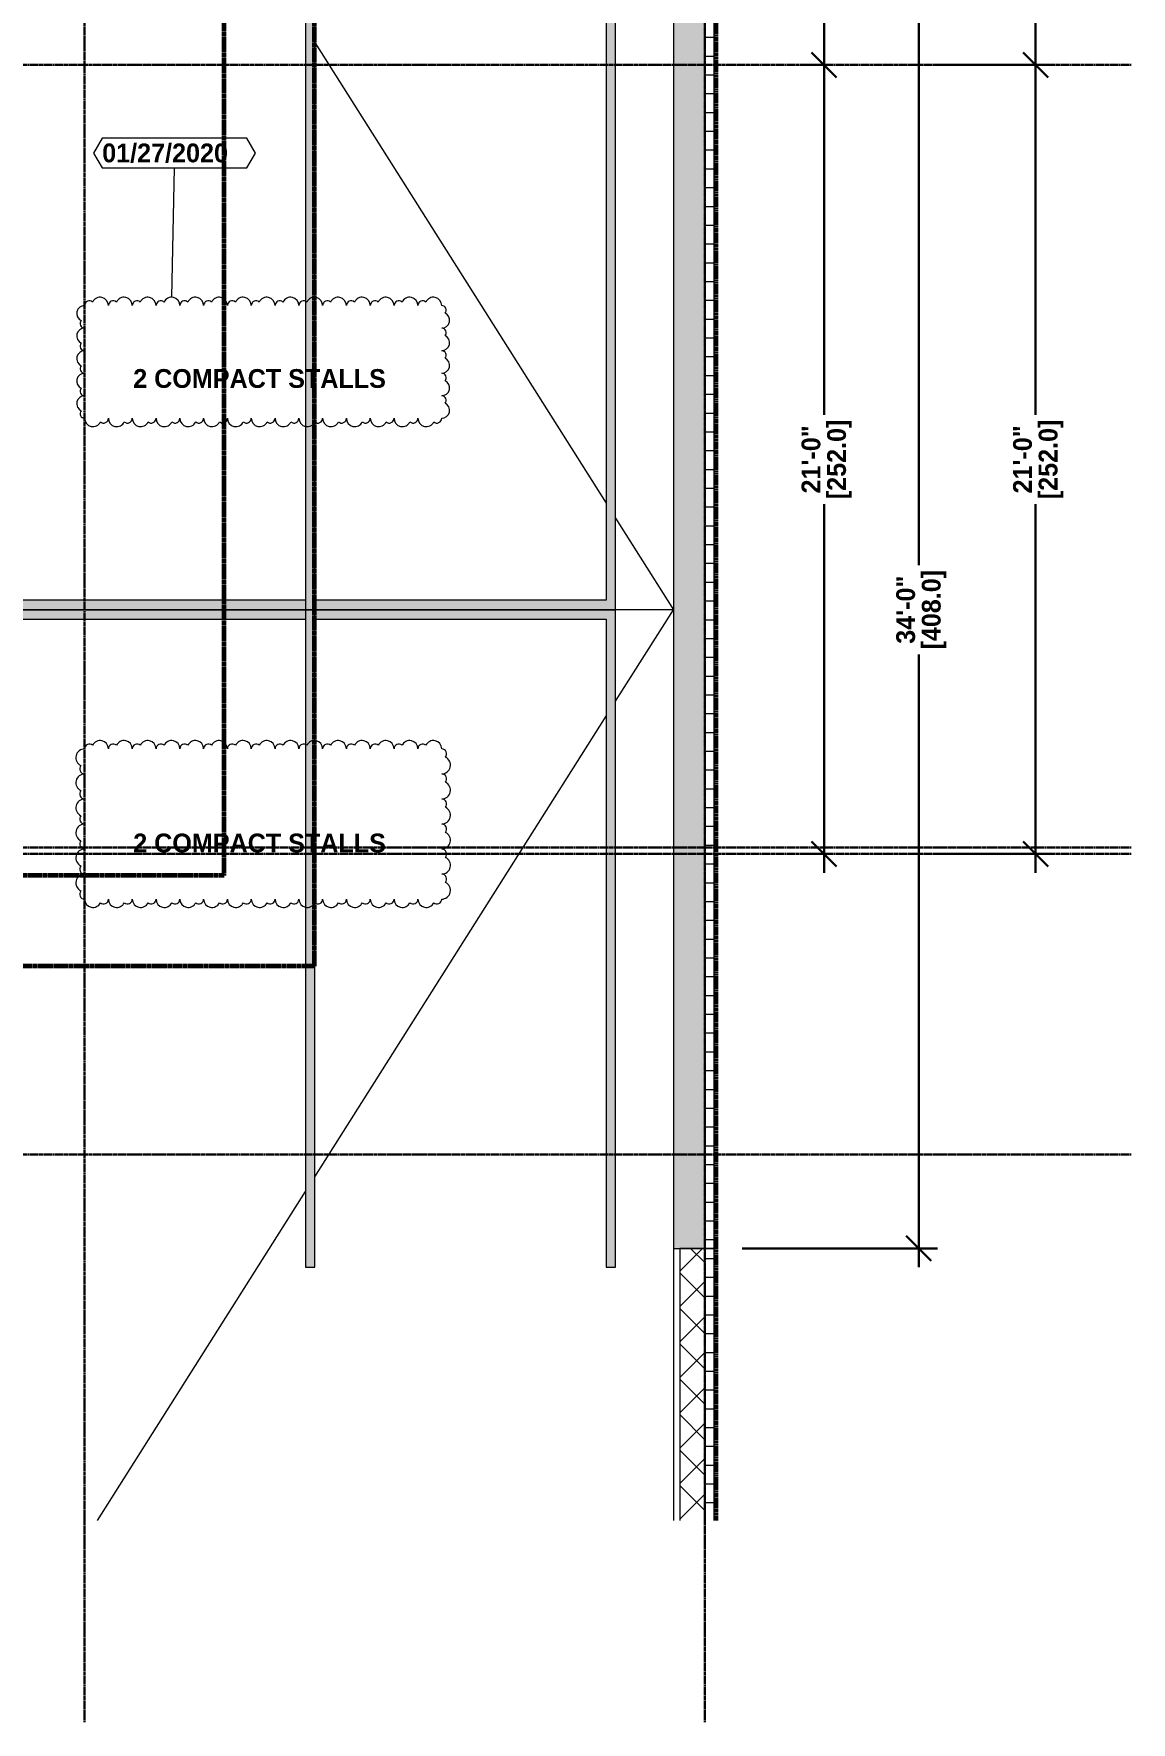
# Model space of a CAD drawing. Header units: inches. Extents: x -4124 to -1807, y 11006 to 12379.
# Drawn here: x -2158 to -1807, y 11006 to 11545 of the extents above; entities that cross this region are included whole.
import ezdxf

# ---------------------------------------------------------------- set-up
doc = ezdxf.new("R2010")
doc.units = ezdxf.units.IN
doc.header["$MEASUREMENT"] = 0
for name, pattern in [('Dash 1_16_', [0.125, 0.0625, -0.0625]), ('Double Dash 3_8_', [1, 0.375, -0.125, 0.125, -0.125, 0.125, -0.125]), ('Grid Line 1_2_', [0.875, 0.5, -0.125, 0.125, -0.125]), ('Grid Line 1_2__2_', [0.875, 0.5, -0.125, 0.125, -0.125])]:
    doc.linetypes.add(name, pattern=pattern)
for name, color, linetype, lineweight in [('0-1', 7, 'Continuous', 5), ('0-3', 130, 'Double Dash 3_8_', 60), ('A-ANNO-DIMS-1', 211, 'Continuous', 30), ('A-FLOR-1', 9, 'Continuous', 18), ('A-FLOR-2', 7, 'Continuous', 9), ('A-GENM', 5, 'Continuous', 9), ('A-WALL-PATT-1', 53, 'Continuous', 9), ('A-WALL-PATT-2', 8, 'Continuous', 9), ('A-WALL-PATT-4', 252, 'Continuous', 9), ('C-PROP-LINE-1', 130, 'Double Dash 3_8_', 60), ('C-PROP-LINE-2', 130, 'Dash 1_16_', 60), ('G-ANNO-REVC', 71, 'Continuous', 20), ('G-ANNO-REVC-IDEN', 71, 'Continuous', 20), ('G-ANNO-REVC-IDEN-1', 71, 'Continuous', 9), ('G-ANNO-TEXT-1', 147, 'Continuous', 20), ('S-FNDN-3', 7, 'Continuous', 9), ('S-GRID-1', 1, 'Grid Line 1_2_', 9), ('S-GRID-2', 1, 'Grid Line 1_2__2_', 30)]:
    doc.layers.add(name, color=color, linetype=linetype, lineweight=lineweight)
doc.styles.add('Century Gothic_B', font='GOTHICB.TTF', dxfattribs={"height": 6})
doc.dimstyles.new('OD__1_16__Tol__', dxfattribs={"dimscale": 12, "dimtxt": 6.26501, "dimasz": 0.666667, "dimexe": 0.5, "dimexo": 0.333333, "dimgap": 0.083333, "dimtad": 1, "dimdec": 4, "dimrnd": 0.0625, "dimzin": 3, "dimdsep": 46, "dimlunit": 4, "dimtxsty": 'Century Gothic_B', "dimblk1": 'OBLIQUE', "dimblk2": 'OBLIQUE', "dimsah": 1, "dimcen": 0.09, "dimdle": 0.5, "dimazin": 0, "dimtfac": 1, "dimtdec": 4, "dimtix": 1, "dimtmove": 0, "dimatfit": 3, "dimfxl": 1, "dimtvp": 1, "dimtfill": 1, "dimfrac": 2, "dimtolj": 1, "dimtzin": 0, "dimlwd": 30, "dimlwe": 30, "dimarcsym": 2})
pattern_1 = [(0, (0, 0), (0, 6), []), (90, (0, 0), (-6, 4e-16), [])]

# ---------------------------------------------------------------- blocks, each defined once
blk = doc.blocks.new('Family - ___-2657144-ENLARGED FLOOR PLAN - BASEMENT - EAST')
at = {"layer": 'C-PROP-LINE-1'}
blk.add_line((-1939.77, 12268.69), (-1939.77, 11070.36), dxfattribs=at)
blk = doc.blocks.new('Family - ___-2835860-ENLARGED FLOOR PLAN - BASEMENT - EAST')
at = {"layer": 'C-PROP-LINE-2'}
for q in [(-2067.92, 12118.09), (-3401.42, 11247.39)]:
    blk.add_line((-2067.92, 11247.39), q, dxfattribs=at)
blk = doc.blocks.new('Family - ___-2835903-ENLARGED FLOOR PLAN - BASEMENT - EAST')
at = {"layer": 'C-PROP-LINE-2'}
for q in [(-2096.82, 12089.69), (-3400.92, 11276.29)]:
    blk.add_line((-2096.82, 11276.29), q, dxfattribs=at)
blk = doc.blocks.new('Family - ___-2835932-ENLARGED FLOOR PLAN - BASEMENT - EAST')
at = {"layer": 'C-PROP-LINE-2'}
for q in [(-2067.92, 12118.59), (-3401.42, 11247.39)]:
    blk.add_line((-2067.92, 11247.39), q, dxfattribs=at)
blk = doc.blocks.new('CTR - 1st Phase - Shell_rvt-1-ENLARGED FLOOR PLAN - BASEMENT - EAST')
at = {"layer": 'A-WALL-PATT-1'}
h = blk.add_hatch(dxfattribs=at)
h.set_pattern_fill('FP_1', color=256, style=0, pattern_type=2)
h.set_pattern_definition(pattern_1)
h.paths.add_polyline_path([(-1940.32, 11157.19), (-1940.32, 11565.19), (-1943.32, 11565.19), (-1943.32, 11157.19)], flags=0)
h = blk.add_hatch(dxfattribs=at)
h.set_pattern_fill('FP_1', color=256, style=0, pattern_type=2)
h.set_pattern_definition(pattern_1)
h.paths.add_polyline_path([(-1940.32, 11070.36), (-1940.32, 11157.19), (-1943.32, 11157.19), (-1943.32, 11070.36)], flags=0)
at = {"layer": 'A-FLOR-1'}
for p, q in [((-2067.82, 11542.31), (-1974.82, 11395.2)), ((-1971.82, 11390.45), (-1953.32, 11361.19)), ((-1971.82, 11331.93), (-1953.32, 11361.19)), ((-1953.32, 11361.19), (-1971.82, 11361.19)), ((-2067.82, 11180.07), (-1974.82, 11327.18)), ((-2137.18, 11070.36), (-2070.82, 11175.33))]:
    blk.add_line(p, q, dxfattribs=at)
at = {"layer": 'A-FLOR-2'}
blk.add_line((-1953.32, 11157.19), (-1953.32, 11070.36), dxfattribs=at)
at = {"layer": 'S-FNDN-3'}
for p, q in [((-1943.32, 11565.19), (-1943.32, 11157.19)), ((-1940.32, 11157.19), (-1940.32, 11565.19)), ((-1943.32, 11157.19), (-1940.32, 11157.19)), ((-1940.32, 11157.19), (-1943.32, 11157.19)), ((-1943.32, 11157.19), (-1943.32, 11070.36)), ((-1940.32, 11070.36), (-1940.32, 11157.19))]:
    blk.add_line(p, q, dxfattribs=at)
at = {"layer": 'S-GRID-1'}
for p, q in [((-1807.14, 11535.19), (-4091.58, 11535.19)), ((-1807.14, 11283.19), (-4091.58, 11283.19))]:
    blk.add_line(p, q, dxfattribs=at)
at = {"layer": '0-3'}
for name in ['Family - ___-2657144-ENLARGED FLOOR PLAN - BASEMENT - EAST', 'Family - ___-2835932-ENLARGED FLOOR PLAN - BASEMENT - EAST', 'Family - ___-2835860-ENLARGED FLOOR PLAN - BASEMENT - EAST', 'Family - ___-2835903-ENLARGED FLOOR PLAN - BASEMENT - EAST']:
    blk.add_blockref(name, (0, 0), dxfattribs=at)
blk = doc.blocks.new('CTR - 1st Phase - Structure_rvt-1-ENLARGED FLOOR PLAN - BASEMENT - EAST')
at = {"layer": 'A-WALL-PATT-2'}
h = blk.add_hatch(dxfattribs=at)
h.set_pattern_fill('FP_2', color=256, style=0, pattern_type=2)
h.set_pattern_definition([(50, (0, 0), (18.362056, -1.606828), [1.92, -21.12]), (355, (0, 0), (-3.552257, 19.255874), [1.536, -16.896]), (100.451, (1.53, -0.134), (14.81021, 17.649286), [1.632, -17.949]), (46.184, (0, 5.12), (27.32125, -4.237615), [2.88, -31.68]), (96.636, (2.277, 4.767), (23.927535, 24.937167), [2.448, -26.924]), (351.184, (0, 5.12), (23.927645, 24.937426), [2.304, -25.344]), (21, (2.56, 3.84), (15.28081, -10.307465), [1.92, -21.12]), (326, (2.56, 3.84), (6.22856, 18.563735), [1.536, -16.896]), (71.451, (3.833, 2.981), (21.509846, 8.25628), [1.632, -17.949]), (37.5, (0, 0), (0.3110953, 8.5225365), [0.845, -15.846, 0.845, -16.307, -16.96]), (37.5, (0, 0), (0.3110953, 8.5225365), [-33.843, 0.845, -16.115]), (7.5, (0, 0), (6.7346365, 10.0974314), [0.845, -8.934, 0.845, -15.462, -6.464]), (7.5, (0, 0), (6.7346365, 10.0974314), [-26.086, 0.845, -5.619]), (327.5, (-5.709, 0), (13.6661073, -0.5771864), [0.845, -5.555, 0.845, -19.123, -26.496]), (327.5, (-5.709, 0), (13.6661073, -0.5771864), [-26.368, 0.845, -25.651]), (317.5, (-8.269, 0), (14.929853, 2.562859), [0.845, -7.475, 0.845, -12.416, -18.816]), (317.5, (-8.269, 0), (14.929853, 2.562859), [-21.581, 0.845, -17.971])])
h.paths.add_polyline_path([(-1953.32, 11157.19), (-1943.32, 11157.19), (-1943.32, 11559.19), (-1953.32, 11559.19), (-1953.32, 11361.19)], flags=0)
h.paths.add_polyline_path([(-1951.32, 11847.19), (-1943.32, 11847.19), (-1943.32, 12087.19), (-1953.32, 12087.19), (-1953.32, 11847.19)], flags=0)
at = {"layer": 'A-WALL-PATT-4'}
h = blk.add_hatch(dxfattribs=at)
h.set_pattern_fill('FP_7', color=256, style=0, pattern_type=2)
h.set_pattern_definition([(45, (0, 0), (-5.656854, 5.656854), []), (135, (0, 0), (-5.656854, -5.656854), [])])
h.paths.add_polyline_path([(-1943.32, 11070.36), (-1943.32, 11157.19), (-1951.32, 11157.19), (-1951.32, 11070.36)], flags=0)
at = {"layer": 'S-FNDN-3'}
for p, q in [((-1953.32, 11559.19), (-1953.32, 11157.19)), ((-1943.32, 11157.19), (-1943.32, 11559.19)), ((-1953.32, 11157.19), (-1943.32, 11157.19)), ((-1943.32, 11157.19), (-1951.32, 11157.19)), ((-1951.32, 11157.19), (-1951.32, 11070.36)), ((-1943.32, 11070.36), (-1943.32, 11157.19))]:
    blk.add_line(p, q, dxfattribs=at)
at = {"layer": 'S-GRID-2'}
for p, q in [((-2141.32, 11005.88), (-2141.32, 12247.5)), ((-1943.32, 11005.88), (-1943.32, 12247.5)), ((-1807.14, 11535.19), (-4076.95, 11535.19)), ((-1807.14, 11285.19), (-4076.95, 11285.19)), ((-1807.14, 11283.19), (-4076.95, 11283.19)), ((-1807.14, 11187.19), (-4076.95, 11187.19))]:
    blk.add_line(p, q, dxfattribs=at)
blk = doc.blocks.new('Parking_Stall_Multiple - COMPACT-2286911-ENLARGED FLOOR PLAN - BASEMENT - EAST')
at = {"layer": 'A-GENM'}
h = blk.add_hatch(color=256, dxfattribs=at)
h.paths.add_polyline_path([(210, -99), (106.5, -97.5), (3, -99), (204, -99)], flags=0)
h.paths.add_polyline_path([(0, -96), (0.09, -98.91), (0, -99), (3, -99), (1.5, -97.5)], flags=0)
h.paths.add_polyline_path([(210, 0), (0, 0), (0, -96), (3, -96), (3, -3), (210, -3)], flags=0)
h = blk.add_hatch(color=256, dxfattribs=at)
h.paths.add_polyline_path([(3, -99), (106.5, -97.5), (210, -99), (210, -96), (0, -96)], flags=0)
h.paths.add_polyline_path([(0, -99), (0.09, -98.91), (0, -96)], flags=0)
h.paths.add_polyline_path([(210, -195), (210, -192), (3, -192), (3, -99), (0, -99), (0, -195), (166, -195), (166, -193.5), (182, -193.5), (182, -195)], flags=0)
for p, q in [((210, 0), (0, 0)), ((0, 0), (0, -99)), ((210, -3), (210, 0)), ((3, -96), (3, -3)), ((3, -3), (210, -3)), ((210, -96), (0, -96)), ((0, -96), (0, -195)), ((210, -96), (3, -96)), ((210, -99), (210, -96)), ((210, -99), (210, -96)), ((0, -99), (210, -99)), ((3, -192), (3, -99)), ((3, -99), (210, -99)), ((210, -192), (3, -192)), ((210, -195), (210, -192)), ((0, -195), (166, -195)), ((182, -195), (210, -195))]:
    blk.add_line(p, q, dxfattribs=at)
blk = doc.blocks.new('Parking_Stall_Multiple - COMPACT-2287195-ENLARGED FLOOR PLAN - BASEMENT - EAST')
at = {"layer": 'A-GENM'}
h = blk.add_hatch(color=256, dxfattribs=at)
h.paths.add_polyline_path([(0, 96), (210, 96), (210, 99), (106.5, 97.5), (3, 99)], flags=0)
h.paths.add_polyline_path([(0, 99), (0, 96), (0.09, 98.91)], flags=0)
h.paths.add_polyline_path([(0, 195), (0, 99), (3, 99), (3, 192), (210, 192), (210, 195), (182, 195), (182, 193.5), (166, 193.5), (166, 195), (11.94, 195)], flags=0)
h = blk.add_hatch(color=256, dxfattribs=at)
h.paths.add_polyline_path([(0, 96), (0, 0), (210, 0), (210, 3), (3, 3), (3, 96)], flags=0)
h.paths.add_polyline_path([(3, 99), (106.5, 97.5), (210, 99), (11.94, 99)], flags=0)
h.paths.add_polyline_path([(0, 96), (3, 99), (0, 99), (0.09, 98.91)], flags=0)
for p, q in [((166, 195), (0, 195)), ((0, 195), (0, 96)), ((210, 195), (182, 195)), ((210, 192), (210, 195)), ((3, 99), (3, 192)), ((3, 192), (210, 192)), ((210, 99), (0, 99)), ((0, 99), (0, 0)), ((210, 99), (3, 99)), ((210, 96), (210, 99)), ((210, 96), (210, 99)), ((0, 96), (210, 96)), ((3, 3), (3, 96)), ((3, 96), (210, 96)), ((210, 3), (3, 3)), ((210, 0), (210, 3)), ((0, 0), (210, 0))]:
    blk.add_line(p, q, dxfattribs=at)
blk = doc.blocks.new('_Oblique')
at = {"color": 0, "linetype": 'ByBlock', "lineweight": -2}
blk.add_line((-0.5, -0.5), (0.5, 0.5), dxfattribs=at)
blk = doc.blocks.new('DIMBLOCK1-ENLARGED FLOOR PLAN - BASEMENT - EAST')
at = {"layer": 'A-ANNO-DIMS-1', "color": 0, "lineweight": 30, "transparency": 16777216}
for p, q in [((-1837.67, 11277.19), (-1837.67, 11541.19)), ((-1867.14, 11535.19), (-1831.67, 11535.19)), ((-1867.14, 11283.19), (-1831.67, 11283.19))]:
    blk.add_line(p, q, dxfattribs=at)
at = {"layer": 'Defpoints', "color": 0, "transparency": 16777216}
for p in [(-1871.14, 11535.19), (-1837.67, 11535.19), (-1871.14, 11283.19)]:
    blk.add_point(p, dxfattribs=at)
at = {"layer": 'A-ANNO-DIMS-1', "color": 0, "lineweight": 30, "transparency": 16777216, "xscale": 7.999999999999998, "yscale": 7.999999999999998, "zscale": 7.999999999999998}
for p, rotation in [((-1837.67, 11535.19), 90), ((-1837.67, 11283.19), 270)]:
    blk.add_blockref('_Oblique', p, dxfattribs=dict(at, rotation=rotation))
at = {"layer": 'A-ANNO-DIMS-1', "color": 0, "transparency": 16777216, "insert": (-1841.82, 11409.19), "char_height": 6, "attachment_point": 5, "rotation": 90, "style": 'Century Gothic_B', "bg_fill": 3, "box_fill_scale": 1.25, "bg_fill_color": 256, "bg_fill_true_color": 13158600, "bg_fill_transparency": 0}
blk.add_mtext('\\A1;21\'-0"', dxfattribs=at)
at = {"layer": 'A-ANNO-DIMS-1', "color": 0, "transparency": 16777216, "insert": (-1832.78, 11409.19), "char_height": 6, "attachment_point": 5, "rotation": 90, "style": 'Century Gothic_B', "bg_fill": 3, "box_fill_scale": 1.25, "bg_fill_color": 256, "bg_fill_true_color": 13158600, "bg_fill_transparency": 0}
blk.add_mtext('\\A1;[252.0]', dxfattribs=at)
blk = doc.blocks.new('DIMBLOCK2-ENLARGED FLOOR PLAN - BASEMENT - EAST')
at = {"layer": 'A-ANNO-DIMS-1', "color": 0, "lineweight": 30, "transparency": 16777216}
for p, q in [((-1837.67, 11529.19), (-1837.67, 11853.19)), ((-1867.14, 11847.19), (-1831.67, 11847.19)), ((-1867.14, 11535.19), (-1831.67, 11535.19))]:
    blk.add_line(p, q, dxfattribs=at)
at = {"layer": 'Defpoints', "color": 0, "transparency": 16777216}
for p in [(-1871.14, 11847.19), (-1837.67, 11847.19), (-1871.14, 11535.19)]:
    blk.add_point(p, dxfattribs=at)
at = {"layer": 'A-ANNO-DIMS-1', "color": 0, "lineweight": 30, "transparency": 16777216, "xscale": 7.999999999999998, "yscale": 7.999999999999998, "zscale": 7.999999999999998}
for p, rotation in [((-1837.67, 11847.19), 90), ((-1837.67, 11535.19), 270)]:
    blk.add_blockref('_Oblique', p, dxfattribs=dict(at, rotation=rotation))
at = {"layer": 'A-ANNO-DIMS-1', "color": 0, "transparency": 16777216, "insert": (-1841.82, 11691.19), "char_height": 6, "attachment_point": 5, "rotation": 90, "style": 'Century Gothic_B', "bg_fill": 3, "box_fill_scale": 1.25, "bg_fill_color": 256, "bg_fill_true_color": 13158600, "bg_fill_transparency": 0}
blk.add_mtext('\\A1;26\'-0"', dxfattribs=at)
at = {"layer": 'A-ANNO-DIMS-1', "color": 0, "transparency": 16777216, "insert": (-1832.78, 11691.19), "char_height": 6, "attachment_point": 5, "rotation": 90, "style": 'Century Gothic_B', "bg_fill": 3, "box_fill_scale": 1.25, "bg_fill_color": 256, "bg_fill_true_color": 13158600, "bg_fill_transparency": 0}
blk.add_mtext('\\A1;[312.0]', dxfattribs=at)
blk = doc.blocks.new('DIMBLOCK13-ENLARGED FLOOR PLAN - BASEMENT - EAST')
at = {"layer": 'A-ANNO-DIMS-1', "color": 0, "lineweight": 30, "transparency": 16777216}
for p, q in [((-1874.98, 11151.19), (-1874.98, 11571.19)), ((-1931.38, 11565.19), (-1868.98, 11565.19)), ((-1931.38, 11157.19), (-1868.98, 11157.19))]:
    blk.add_line(p, q, dxfattribs=at)
at = {"layer": 'Defpoints', "color": 0, "transparency": 16777216}
for p in [(-1935.38, 11565.19), (-1874.98, 11565.19), (-1935.38, 11157.19)]:
    blk.add_point(p, dxfattribs=at)
at = {"layer": 'A-ANNO-DIMS-1', "color": 0, "lineweight": 30, "transparency": 16777216, "xscale": 7.999999999999998, "yscale": 7.999999999999998, "zscale": 7.999999999999998}
for p, rotation in [((-1874.98, 11565.19), 90), ((-1874.98, 11157.19), 270)]:
    blk.add_blockref('_Oblique', p, dxfattribs=dict(at, rotation=rotation))
at = {"layer": 'A-ANNO-DIMS-1', "color": 0, "transparency": 16777216, "insert": (-1879.13, 11361.19), "char_height": 6, "attachment_point": 5, "rotation": 90, "style": 'Century Gothic_B', "bg_fill": 3, "box_fill_scale": 1.25, "bg_fill_color": 256, "bg_fill_true_color": 13158600, "bg_fill_transparency": 0}
blk.add_mtext('\\A1;34\'-0"', dxfattribs=at)
at = {"layer": 'A-ANNO-DIMS-1', "color": 0, "transparency": 16777216, "insert": (-1870.1, 11361.19), "char_height": 6, "attachment_point": 5, "rotation": 90, "style": 'Century Gothic_B', "bg_fill": 3, "box_fill_scale": 1.25, "bg_fill_color": 256, "bg_fill_true_color": 13158600, "bg_fill_transparency": 0}
blk.add_mtext('\\A1;[408.0]', dxfattribs=at)
blk = doc.blocks.new('DIMBLOCK45-ENLARGED FLOOR PLAN - BASEMENT - EAST')
at = {"layer": 'A-ANNO-DIMS-1', "color": 0, "lineweight": 30, "transparency": 16777216}
for p, q in [((-1905.21, 11853.19), (-1905.21, 11529.19)), ((-1903.56, 11847.19), (-1911.21, 11847.19)), ((-1903.56, 11535.19), (-1911.21, 11535.19))]:
    blk.add_line(p, q, dxfattribs=at)
at = {"layer": 'Defpoints', "color": 0, "transparency": 16777216}
for p in [(-1899.56, 11847.19), (-1905.21, 11535.19), (-1899.56, 11535.19)]:
    blk.add_point(p, dxfattribs=at)
at = {"layer": 'A-ANNO-DIMS-1', "color": 0, "lineweight": 30, "transparency": 16777216, "xscale": 7.999999999999998, "yscale": 7.999999999999998, "zscale": 7.999999999999998}
for p, rotation in [((-1905.21, 11847.19), 90), ((-1905.21, 11535.19), 270)]:
    blk.add_blockref('_Oblique', p, dxfattribs=dict(at, rotation=rotation))
at = {"layer": 'A-ANNO-DIMS-1', "color": 0, "transparency": 16777216, "insert": (-1909.37, 11691.19), "char_height": 6, "attachment_point": 5, "rotation": 90, "style": 'Century Gothic_B', "bg_fill": 3, "box_fill_scale": 1.25, "bg_fill_color": 256, "bg_fill_true_color": 13158600, "bg_fill_transparency": 0}
blk.add_mtext('\\A1;26\'-0"', dxfattribs=at)
at = {"layer": 'A-ANNO-DIMS-1', "color": 0, "transparency": 16777216, "insert": (-1900.33, 11691.19), "char_height": 6, "attachment_point": 5, "rotation": 90, "style": 'Century Gothic_B', "bg_fill": 3, "box_fill_scale": 1.25, "bg_fill_color": 256, "bg_fill_true_color": 13158600, "bg_fill_transparency": 0}
blk.add_mtext('\\A1;[312.0]', dxfattribs=at)
blk = doc.blocks.new('DIMBLOCK46-ENLARGED FLOOR PLAN - BASEMENT - EAST')
at = {"layer": 'A-ANNO-DIMS-1', "color": 0, "lineweight": 30, "transparency": 16777216}
for p, q in [((-1905.21, 11541.19), (-1905.21, 11277.19)), ((-1903.56, 11535.19), (-1911.21, 11535.19)), ((-1903.56, 11283.19), (-1911.21, 11283.19))]:
    blk.add_line(p, q, dxfattribs=at)
at = {"layer": 'Defpoints', "color": 0, "transparency": 16777216}
for p in [(-1899.56, 11535.19), (-1905.21, 11283.19), (-1899.56, 11283.19)]:
    blk.add_point(p, dxfattribs=at)
at = {"layer": 'A-ANNO-DIMS-1', "color": 0, "lineweight": 30, "transparency": 16777216, "xscale": 7.999999999999998, "yscale": 7.999999999999998, "zscale": 7.999999999999998}
for p, rotation in [((-1905.21, 11535.19), 90), ((-1905.21, 11283.19), 270)]:
    blk.add_blockref('_Oblique', p, dxfattribs=dict(at, rotation=rotation))
at = {"layer": 'A-ANNO-DIMS-1', "color": 0, "transparency": 16777216, "insert": (-1909.37, 11409.19), "char_height": 6, "attachment_point": 5, "rotation": 90, "style": 'Century Gothic_B', "bg_fill": 3, "box_fill_scale": 1.25, "bg_fill_color": 256, "bg_fill_true_color": 13158600, "bg_fill_transparency": 0}
blk.add_mtext('\\A1;21\'-0"', dxfattribs=at)
at = {"layer": 'A-ANNO-DIMS-1', "color": 0, "transparency": 16777216, "insert": (-1900.33, 11409.19), "char_height": 6, "attachment_point": 5, "rotation": 90, "style": 'Century Gothic_B', "bg_fill": 3, "box_fill_scale": 1.25, "bg_fill_color": 256, "bg_fill_true_color": 13158600, "bg_fill_transparency": 0}
blk.add_mtext('\\A1;[252.0]', dxfattribs=at)
blk = doc.blocks.new('Family - ___-2338310-ENLARGED FLOOR PLAN - BASEMENT - EAST')
at = {"layer": 'G-ANNO-REVC'}
for centre, radius, start, end in [((-2139.8, 11458.31), 1.52, 48.1897, 180), ((-2136.38, 11458.31), 2.66, 0, 154.7912), ((-2132.2, 11458.31), 1.52, 48.1897, 180), ((-2128.78, 11458.31), 2.66, 0, 154.7912), ((-2124.6, 11458.31), 1.52, 48.1897, 180), ((-2121.18, 11458.31), 2.66, 0, 154.7912), ((-2117, 11458.31), 1.52, 48.1897, 180), ((-2113.58, 11458.31), 2.66, 0, 154.7912), ((-2109.4, 11458.31), 1.52, 48.1897, 180), ((-2105.98, 11458.31), 2.66, 0, 154.7912), ((-2101.8, 11458.31), 1.52, 48.1897, 180), ((-2098.38, 11458.31), 2.66, 0, 154.7912), ((-2094.2, 11458.31), 1.52, 48.1897, 180), ((-2090.78, 11458.31), 2.66, 0, 154.7912), ((-2086.6, 11458.31), 1.52, 48.1897, 180), ((-2083.18, 11458.31), 2.66, 0, 154.7912), ((-2079, 11458.31), 1.52, 48.1897, 180), ((-2075.58, 11458.31), 2.66, 0, 154.7912), ((-2071.4, 11458.31), 1.52, 48.1897, 180), ((-2067.98, 11458.31), 2.66, 0, 154.7912), ((-2063.8, 11458.31), 1.52, 48.1897, 180), ((-2060.38, 11458.31), 2.66, 0, 154.7912), ((-2056.2, 11458.31), 1.52, 48.1897, 180), ((-2052.78, 11458.31), 2.66, 0, 154.7912), ((-2048.6, 11458.31), 1.52, 48.1897, 180), ((-2045.18, 11458.31), 2.66, 0, 154.7912), ((-2041, 11458.31), 1.52, 48.1897, 180), ((-2037.58, 11458.31), 2.66, 0, 154.7912), ((-2033.4, 11458.31), 1.52, 48.1897, 180), ((-2029.98, 11458.31), 2.66, 0, 154.7912), ((-2141.32, 11455.79), 2.52, 90, 244.7912), ((-2141.32, 11452.55), 1.44, 138.1897, 270), ((-2027.32, 11456.87), 1.44, 318.1897, 90), ((-2027.32, 11453.63), 2.52, 270, 64.7912), ((-2141.32, 11448.59), 2.52, 90, 244.7912), ((-2027.32, 11449.67), 1.44, 318.1897, 90), ((-2027.32, 11446.43), 2.52, 270, 64.7912), ((-2141.32, 11441.39), 2.52, 90, 244.7912), ((-2141.32, 11445.35), 1.44, 138.1897, 270), ((-2027.32, 11442.47), 1.44, 318.1897, 90), ((-2141.32, 11438.15), 1.44, 138.1897, 270), ((-2027.32, 11439.23), 2.52, 270, 64.7912), ((-2141.32, 11434.19), 2.52, 90, 244.7912), ((-2141.32, 11430.95), 1.44, 138.1897, 270), ((-2027.32, 11435.27), 1.44, 318.1897, 90), ((-2027.32, 11432.03), 2.52, 270, 64.7912), ((-2141.32, 11426.99), 2.52, 90, 244.7912), ((-2027.32, 11428.07), 1.44, 318.1897, 90), ((-2027.32, 11424.83), 2.52, 270, 64.7912), ((-2141.32, 11423.75), 1.44, 138.1897, 270), ((-2138.66, 11422.31), 2.66, 180, 334.7912), ((-2135.24, 11422.31), 1.52, 228.1897, 0), ((-2131.06, 11422.31), 2.66, 180, 334.7912), ((-2127.64, 11422.31), 1.52, 228.1897, 0), ((-2123.46, 11422.31), 2.66, 180, 334.7912), ((-2120.04, 11422.31), 1.52, 228.1897, 0), ((-2115.86, 11422.31), 2.66, 180, 334.7912), ((-2112.44, 11422.31), 1.52, 228.1897, 0), ((-2108.26, 11422.31), 2.66, 180, 334.7912), ((-2104.84, 11422.31), 1.52, 228.1897, 0), ((-2100.66, 11422.31), 2.66, 180, 334.7912), ((-2097.24, 11422.31), 1.52, 228.1897, 0), ((-2093.06, 11422.31), 2.66, 180, 334.7912), ((-2089.64, 11422.31), 1.52, 228.1897, 0), ((-2085.46, 11422.31), 2.66, 180, 334.7912), ((-2082.04, 11422.31), 1.52, 228.1897, 0), ((-2077.86, 11422.31), 2.66, 180, 334.7912), ((-2074.44, 11422.31), 1.52, 228.1897, 0), ((-2070.26, 11422.31), 2.66, 180, 334.7912), ((-2066.84, 11422.31), 1.52, 228.1897, 0), ((-2062.66, 11422.31), 2.66, 180, 334.7912), ((-2059.24, 11422.31), 1.52, 228.1897, 0), ((-2055.06, 11422.31), 2.66, 180, 334.7912), ((-2051.64, 11422.31), 1.52, 228.1897, 0), ((-2047.46, 11422.31), 2.66, 180, 334.7912), ((-2044.04, 11422.31), 1.52, 228.1897, 0), ((-2039.86, 11422.31), 2.66, 180, 334.7912), ((-2036.44, 11422.31), 1.52, 228.1897, 0), ((-2032.26, 11422.31), 2.66, 180, 334.7912), ((-2028.84, 11422.31), 1.52, 228.1897, 0), ((-2136.38, 11316.74), 2.66, 0, 154.7912), ((-2128.78, 11316.74), 2.66, 0, 154.7912), ((-2121.18, 11316.74), 2.66, 0, 154.7912), ((-2113.58, 11316.74), 2.66, 0, 154.7912), ((-2105.98, 11316.74), 2.66, 0, 154.7912), ((-2098.38, 11316.74), 2.66, 0, 154.7912), ((-2090.78, 11316.74), 2.66, 0, 154.7912), ((-2083.18, 11316.74), 2.66, 0, 154.7912), ((-2075.58, 11316.74), 2.66, 0, 154.7912), ((-2067.98, 11316.74), 2.66, 0, 154.7912), ((-2060.38, 11316.74), 2.66, 0, 154.7912), ((-2052.78, 11316.74), 2.66, 0, 154.7912), ((-2045.18, 11316.74), 2.66, 0, 154.7912), ((-2037.58, 11316.74), 2.66, 0, 154.7912), ((-2029.98, 11316.74), 2.66, 0, 154.7912), ((-2141.32, 11313.94), 2.8, 90, 244.7912), ((-2139.8, 11316.74), 1.52, 48.1897, 180), ((-2132.2, 11316.74), 1.52, 48.1897, 180), ((-2124.6, 11316.74), 1.52, 48.1897, 180), ((-2117, 11316.74), 1.52, 48.1897, 180), ((-2109.4, 11316.74), 1.52, 48.1897, 180), ((-2101.8, 11316.74), 1.52, 48.1897, 180), ((-2094.2, 11316.74), 1.52, 48.1897, 180), ((-2086.6, 11316.74), 1.52, 48.1897, 180), ((-2079, 11316.74), 1.52, 48.1897, 180), ((-2071.4, 11316.74), 1.52, 48.1897, 180), ((-2063.8, 11316.74), 1.52, 48.1897, 180), ((-2056.2, 11316.74), 1.52, 48.1897, 180), ((-2048.6, 11316.74), 1.52, 48.1897, 180), ((-2041, 11316.74), 1.52, 48.1897, 180), ((-2033.4, 11316.74), 1.52, 48.1897, 180), ((-2027.32, 11315.14), 1.6, 318.1897, 90), ((-2027.32, 11311.54), 2.8, 270, 64.7912), ((-2141.32, 11305.94), 2.8, 90, 244.7912), ((-2141.32, 11310.34), 1.6, 138.1897, 270), ((-2027.32, 11307.14), 1.6, 318.1897, 90), ((-2141.32, 11302.34), 1.6, 138.1897, 270), ((-2027.32, 11303.54), 2.8, 270, 64.7912), ((-2141.32, 11297.94), 2.8, 90, 244.7912), ((-2027.32, 11299.14), 1.6, 318.1897, 90), ((-2027.32, 11295.54), 2.8, 270, 64.7912), ((-2141.32, 11289.94), 2.8, 90, 244.7912), ((-2141.32, 11294.34), 1.6, 138.1897, 270), ((-2027.32, 11291.14), 1.6, 318.1897, 90), ((-2141.32, 11286.34), 1.6, 138.1897, 270), ((-2027.32, 11287.54), 2.8, 270, 64.7912), ((-2141.32, 11281.94), 2.8, 90, 244.7912), ((-2027.32, 11283.14), 1.6, 318.1897, 90), ((-2027.32, 11279.54), 2.8, 270, 64.7912), ((-2141.32, 11273.94), 2.8, 90, 244.7912), ((-2141.32, 11278.34), 1.6, 138.1897, 270), ((-2027.32, 11275.14), 1.6, 318.1897, 90), ((-2141.32, 11270.34), 1.6, 138.1897, 270), ((-2027.32, 11271.54), 2.8, 270, 64.7912), ((-2138.66, 11268.74), 2.66, 180, 334.7912), ((-2135.24, 11268.74), 1.52, 228.1897, 0), ((-2131.06, 11268.74), 2.66, 180, 334.7912), ((-2127.64, 11268.74), 1.52, 228.1897, 0), ((-2123.46, 11268.74), 2.66, 180, 334.7912), ((-2120.04, 11268.74), 1.52, 228.1897, 0), ((-2115.86, 11268.74), 2.66, 180, 334.7912), ((-2112.44, 11268.74), 1.52, 228.1897, 0), ((-2108.26, 11268.74), 2.66, 180, 334.7912), ((-2104.84, 11268.74), 1.52, 228.1897, 0), ((-2100.66, 11268.74), 2.66, 180, 334.7912), ((-2097.24, 11268.74), 1.52, 228.1897, 0), ((-2093.06, 11268.74), 2.66, 180, 334.7912), ((-2089.64, 11268.74), 1.52, 228.1897, 0), ((-2085.46, 11268.74), 2.66, 180, 334.7912), ((-2082.04, 11268.74), 1.52, 228.1897, 0), ((-2077.86, 11268.74), 2.66, 180, 334.7912), ((-2074.44, 11268.74), 1.52, 228.1897, 0), ((-2070.26, 11268.74), 2.66, 180, 334.7912), ((-2066.84, 11268.74), 1.52, 228.1897, 0), ((-2062.66, 11268.74), 2.66, 180, 334.7912), ((-2059.24, 11268.74), 1.52, 228.1897, 0), ((-2055.06, 11268.74), 2.66, 180, 334.7912), ((-2051.64, 11268.74), 1.52, 228.1897, 0), ((-2047.46, 11268.74), 2.66, 180, 334.7912), ((-2044.04, 11268.74), 1.52, 228.1897, 0), ((-2039.86, 11268.74), 2.66, 180, 334.7912), ((-2036.44, 11268.74), 1.52, 228.1897, 0), ((-2032.26, 11268.74), 2.66, 180, 334.7912), ((-2028.84, 11268.74), 1.52, 228.1897, 0)]:
    blk.add_arc(centre, radius, start, end, dxfattribs=at)
blk = doc.blocks.new('Revision Tag - Revision Tag-133968-ENLARGED FLOOR PLAN - BASEMENT - EAST')
at = {"layer": 'G-ANNO-REVC-IDEN'}
for p, q in [((-0.3628, 0.0667), (-0.4053, -0.0068)), ((0.3593, 0.0667), (-0.3628, 0.0667)), ((0.4017, -0.0068), (0.3593, 0.0667)), ((-0.4053, -0.0068), (-0.3628, -0.0804)), ((-0.3628, -0.0804), (0.3593, -0.0804)), ((0.3593, -0.0804), (0.4017, -0.0068))]:
    blk.add_line(p, q, dxfattribs=at)

msp = doc.modelspace()

# ---------------------------------------------------------------- linework, layer by layer
at = {"layer": 'G-ANNO-REVC-IDEN'}
msp.add_line((-2113.52572, 11460.96887), (-2112.62339, 11502.33221), dxfattribs=at)

# ---------------------------------------------------------------- block references
at = {"layer": '0-1'}
for name in ['CTR - 1st Phase - Shell_rvt-1-ENLARGED FLOOR PLAN - BASEMENT - EAST', 'CTR - 1st Phase - Structure_rvt-1-ENLARGED FLOOR PLAN - BASEMENT - EAST']:
    msp.add_blockref(name, (0, 0), dxfattribs=at)
at = {"layer": 'A-GENM'}
for name, rotation in [('Parking_Stall_Multiple - COMPACT-2287195-ENLARGED FLOOR PLAN - BASEMENT - EAST', 89.99999999999821), ('Parking_Stall_Multiple - COMPACT-2286911-ENLARGED FLOOR PLAN - BASEMENT - EAST', 270.0000000000005)]:
    msp.add_blockref(name, (-1971.82374, 11361.1894), dxfattribs=dict(at, rotation=rotation))
at = {"layer": 'G-ANNO-REVC'}
msp.add_blockref('Family - ___-2338310-ENLARGED FLOOR PLAN - BASEMENT - EAST', (0, 0), dxfattribs=at)
at = {"layer": 'G-ANNO-REVC-IDEN', "xscale": 63.99999999999997, "yscale": 63.99999999999997, "zscale": 63.99999999999997}
msp.add_blockref('Revision Tag - Revision Tag-133968-ENLARGED FLOOR PLAN - BASEMENT - EAST', (-2112.50993, 11507.47554), dxfattribs=at)

# ---------------------------------------------------------------- texts
at = {"layer": 'G-ANNO-REVC-IDEN-1', "insert": (-2135.70991, 11510.07139), "char_height": 6, "width": 56.156, "attachment_point": 1, "style": 'Century Gothic_B'}
msp.add_mtext('01/27/2020', dxfattribs=at)
at = {"layer": 'G-ANNO-TEXT-1', "char_height": 6, "width": 95.142, "attachment_point": 1, "style": 'Century Gothic_B'}
for insert in [(-2125.80589, 11438.03083), (-2125.80589, 11289.68445)]:
    msp.add_mtext('2 COMPACT STALLS', dxfattribs=dict(at, insert=insert))

# ---------------------------------------------------------------- next in the draw order: dimensions: what is measured, and where the dimension line sits
at = {"layer": 'A-ANNO-DIMS-1'}
dim = msp.add_linear_dim(base=(-1837.66996, 11535.1894), p1=(-1871.14479, 11283.1894), p2=(-1871.14479, 11535.1894), angle=90, dimstyle='OD__1_16__Tol__', override={"dimpost": '<>\\X', "dimfxl": 252}, dxfattribs=at)
dim.commit()
dim.dimension.update_dxf_attribs({"geometry": 'DIMBLOCK1-ENLARGED FLOOR PLAN - BASEMENT - EAST', "text_midpoint": (-1837.66996, 11409.1894)})

# ---------------------------------------------------------------- next in the draw order: dimensions: what is measured, and where the dimension line sits
dim = msp.add_linear_dim(base=(-1837.66996, 11847.1894), p1=(-1871.14479, 11535.1894), p2=(-1871.14479, 11847.1894), angle=90, dimstyle='OD__1_16__Tol__', override={"dimpost": '<>\\X', "dimfxl": 312}, dxfattribs=at)
dim.commit()
dim.dimension.update_dxf_attribs({"geometry": 'DIMBLOCK2-ENLARGED FLOOR PLAN - BASEMENT - EAST', "text_midpoint": (-1837.66996, 11691.1894)})

# ---------------------------------------------------------------- next in the draw order: dimensions: what is measured, and where the dimension line sits
dim = msp.add_linear_dim(base=(-1874.98386, 11565.1894), p1=(-1935.38235, 11157.1894), p2=(-1935.38235, 11565.1894), angle=90, dimstyle='OD__1_16__Tol__', override={"dimpost": '<>\\X', "dimfxl": 408}, dxfattribs=at)
dim.commit()
dim.dimension.update_dxf_attribs({"geometry": 'DIMBLOCK13-ENLARGED FLOOR PLAN - BASEMENT - EAST', "text_midpoint": (-1874.98386, 11361.1894)})

# ---------------------------------------------------------------- next in the draw order: dimensions: what is measured, and where the dimension line sits
dim = msp.add_linear_dim(base=(-1905.21452, 11535.1894), p1=(-1899.55767, 11847.1894), p2=(-1899.55767, 11535.1894), angle=90, dimstyle='OD__1_16__Tol__', override={"dimpost": '<>\\X', "dimfxl": 312}, dxfattribs=at)
dim.commit()
dim.dimension.update_dxf_attribs({"geometry": 'DIMBLOCK45-ENLARGED FLOOR PLAN - BASEMENT - EAST', "text_midpoint": (-1905.21452, 11691.1894)})

# ---------------------------------------------------------------- next in the draw order: dimensions: what is measured, and where the dimension line sits
dim = msp.add_linear_dim(base=(-1905.21452, 11283.1894), p1=(-1899.55767, 11535.1894), p2=(-1899.55767, 11283.1894), angle=90, dimstyle='OD__1_16__Tol__', override={"dimpost": '<>\\X', "dimfxl": 252}, dxfattribs=at)
dim.commit()
dim.dimension.update_dxf_attribs({"geometry": 'DIMBLOCK46-ENLARGED FLOOR PLAN - BASEMENT - EAST', "text_midpoint": (-1905.21452, 11409.1894)})

doc.saveas('drawing.dxf')
